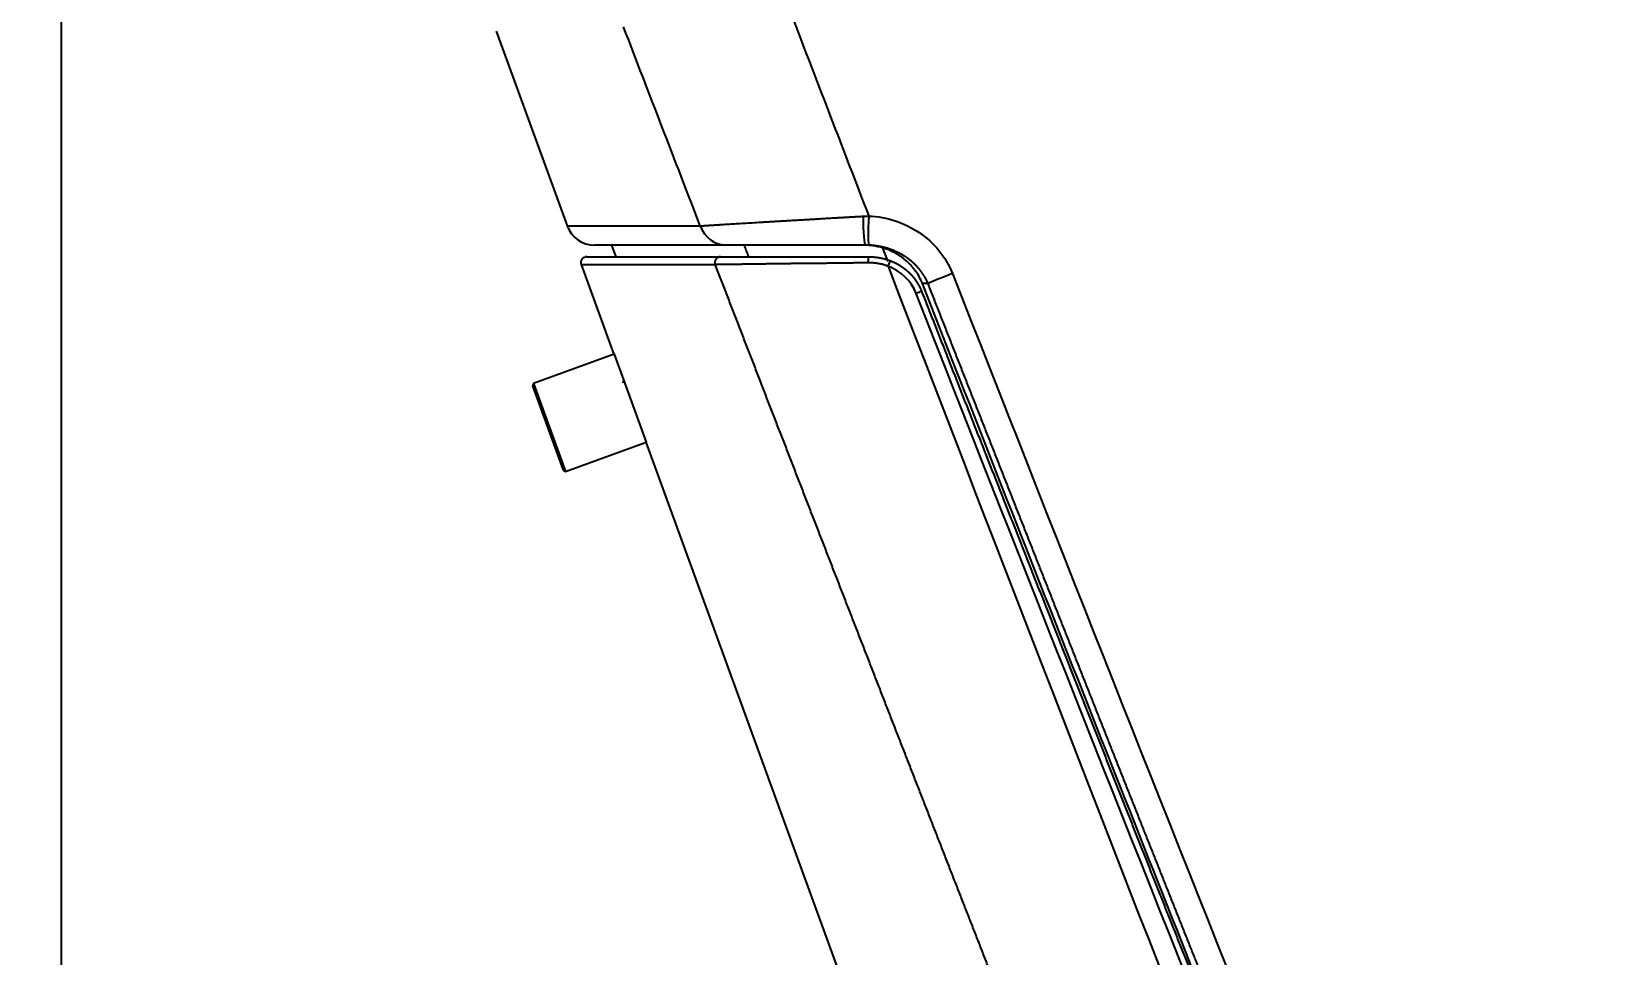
# Model space of a CAD drawing. Header units: millimetres. Extents: x 6110 to 6704, y -2661 to -1821.
# Drawn here: x 6510.3 to 6577.3, y -2472.2 to -2432.6 of the extents above; entities that cross this region are included whole.
import ezdxf

# ---------------------------------------------------------------- set-up
doc = ezdxf.new("R2010")
doc.units = ezdxf.units.MM
doc.header["$LTSCALE"] = 0.1
doc.linetypes.add('HIDDEN2', pattern=[4.7625, 3.175, -1.5875])
doc.layers.add('1', color=4, linetype='HIDDEN2', lineweight=13)
doc.layers.add('DIM', color=3, linetype='Continuous', lineweight=9)
doc.styles.get("Standard").update_dxf_attribs({"font": 'arial.ttf'})
doc.dimstyles.new('ISO-25', dxfattribs={"dimtxt": 2.5, "dimasz": 2.5, "dimexe": 1.25, "dimexo": 0.625, "dimtad": 1, "dimlfac": 5, "dimtxsty": 'Standard', "dimcen": 2.5, "dimadec": 0, "dimazin": 0, "dimtfac": 1, "dimtmove": 0, "dimatfit": 3, "dimfxl": 1, "dimarcsym": 0})

# ---------------------------------------------------------------- blocks, each defined once
blk = doc.blocks.new('*D39')
at = {"layer": 'Defpoints', "color": 0, "transparency": 16777216}
for p in [(6513.773, -2395.98), (6477.754, -2595.98), (6513.773, -2595.98)]:
    blk.add_point(p, dxfattribs=at)
at = {"layer": 'DIM', "color": 0, "lineweight": -2, "transparency": 16777216}
for p, q in [((6513.148, -2395.98), (6476.504, -2395.98)), ((6477.754, -2400.98), (6477.754, -2590.98)), ((6513.148, -2595.98), (6476.504, -2595.98))]:
    blk.add_line(p, q, dxfattribs=at)
at = {"layer": 'DIM', "color": 0, "transparency": 16777216}
for points in [[(6476.921, -2400.98), (6478.587, -2400.98), (6477.754, -2395.98)], [(6476.921, -2590.98), (6478.587, -2590.98), (6477.754, -2595.98)]]:
    blk.add_solid(points, dxfattribs=at)
at = {"layer": 'DIM', "color": 0, "transparency": 16777216, "insert": (6473.604, -2495.98), "char_height": 5, "attachment_point": 5, "rotation": 90, "bg_fill": 3, "box_fill_scale": 1.1, "bg_fill_color": 256, "bg_fill_true_color": 13158600, "bg_fill_transparency": 0}
blk.add_mtext('800( {\\fGulim|b0|i0|c129|p50;세면대 높이)}', dxfattribs=at)
blk = doc.blocks.new('*D44')
at = {"layer": 'Defpoints', "color": 0, "transparency": 16777216}
for p in [(6511.558, -2398.849), (6619.617, -2532.542), (6619.617, -2547.836)]:
    blk.add_point(p, dxfattribs=at)
at = {"layer": 'DIM', "color": 0, "lineweight": -2, "transparency": 16777216}
for p, q in [((6511.558, -2399.474), (6511.558, -2549.086)), ((6619.617, -2533.167), (6619.617, -2549.086)), ((6516.558, -2547.836), (6614.617, -2547.836))]:
    blk.add_line(p, q, dxfattribs=at)
at = {"layer": 'DIM', "color": 0, "transparency": 16777216}
for points in [[(6516.558, -2547.003), (6516.558, -2548.669), (6511.558, -2547.836)], [(6614.617, -2547.003), (6614.617, -2548.669), (6619.617, -2547.836)]]:
    blk.add_solid(points, dxfattribs=at)
at = {"layer": 'DIM', "color": 0, "transparency": 16777216, "insert": (6565.588, -2544.206), "char_height": 5, "attachment_point": 5, "bg_fill": 3, "box_fill_scale": 1.1, "bg_fill_color": 256, "bg_fill_true_color": 13158600, "bg_fill_transparency": 0}
blk.add_mtext('432,2', dxfattribs=at)

msp = doc.modelspace()

# ---------------------------------------------------------------- hatches: boundary and pattern name
at = {"layer": 'DIM'}
h = msp.add_hatch(dxfattribs=at)
h.set_pattern_fill('ANSI31', color=2)
edge = h.paths.add_edge_path()
edge.add_line((6619.617, -2595.98), (6619.617, -1962.206))
edge.add_line((6634.617, -1966.11), (6619.617, -1966.11))
edge.add_line((6634.617, -2610.98), (6634.617, -1966.11))
edge.add_line((6634.617, -2610.98), (6184.457, -2610.98))
edge.add_line((6619.617, -2595.98), (6184.457, -2595.98))
edge.add_line((6184.457, -2610.98), (6184.457, -2595.98))

# ---------------------------------------------------------------- linework, layer by layer
at = {"layer": '1', "color": 7, "linetype": 'Continuous', "lineweight": -3}
for p, q in [((6530.173, -2432.578), (6533.204, -2440.908)), ((6533.204, -2440.908), (6538.904, -2440.908)), ((6540.033, -2441.73), (6534.379, -2441.73)), ((6535.1, -2441.73), (6535.282, -2442.231)), ((6533.808, -2442.566), (6535.206, -2446.408)), ((6533.808, -2442.566), (6539.544, -2442.566)), ((6534.043, -2442.231), (6539.77, -2442.231)), ((6548.649, -2443.375), (6548.407, -2443.375)), ((6535.22, -2446.403), (6531.767, -2447.66)), ((6535.22, -2446.403), (6536.588, -2450.162)), ((6531.767, -2447.66), (6531.722, -2447.756)), ((6531.722, -2447.756), (6533.039, -2451.374)), ((6531.767, -2447.66), (6533.135, -2451.419)), ((6533.135, -2451.419), (6536.588, -2450.162)), ((6536.575, -2450.168), (6558.922, -2511.566)), ((6533.039, -2451.374), (6533.135, -2451.419))]:
    msp.add_line(p, q, dxfattribs=at)
for centre, radius, start, end in [((6534.379, -2440.48), 1.25, 200, 270), ((6534.043, -2442.48), 0.25, 90, 200)]:
    msp.add_arc(centre, radius, start, end, dxfattribs=at)
for centre, major_axis, ratio, start_param, end_param in [((6545.969, -2440.48), (0, 1.25), 0.080853, 1.581804, 3.141593), ((6546.175, -2440.485), (0.059, 1.249), 0.052277, 1.573287, 3.125357), ((6540.033, -2440.48), (0, 1.25), 0.961242, 1.919862, 3.141593), ((6539.77, -2442.48), (0, 0.25), 0.96083, 0, 1.919862), ((6546.114, -2442.48), (0, 0.25), 0.145724, 0, 1.606913), ((6546.949, -2442.632), (0.09, 0.233), 0.048868, 6.158251, 7.872738), ((6549.759, -2442.948), (-1.164, -0.456), 0.01913, 4.761131, 5.971323), ((6548.151, -2443.796), (0.233, 0.091), 0.019147, 5.969041, 7.902718)]:
    msp.add_ellipse(centre, major_axis=major_axis, ratio=ratio, start_param=start_param, end_param=end_param, dxfattribs=at)
for points, degree in [([(6538.904, -2440.908), (6537.808, -2438.069), (6536.712, -2435.229), (6535.619, -2432.388)], 3), ([(6542.842, -2431.98), (6543.93, -2434.815), (6545.019, -2437.651), (6546.11, -2440.485)], 3), ([(6545.868, -2440.494), (6545.948, -2440.49), (6546.029, -2440.487), (6546.11, -2440.485)], 3), ([(6540.774, -2441.73), (6540.839, -2441.897), (6540.903, -2442.064), (6540.968, -2442.231)], 3), ([(6546.115, -2441.734), (6546.066, -2441.732), (6546.017, -2441.73), (6545.969, -2441.73)], 3), ([(6546.94, -2442.438), (6546.865, -2442.243), (6546.79, -2442.048), (6546.715, -2441.853)], 3), ([(6546.936, -2442.632), (6555.711, -2465.429), (6564.565, -2488.196), (6573.575, -2510.9)], 3), ([(6548.138, -2443.796), (6547.927, -2443.258), (6547.475, -2442.839), (6546.936, -2442.632)], 3), ([(6549.693, -2442.948), (6558.276, -2464.834), (6566.958, -2486.68), (6575.837, -2508.448)], 3), ([(6574.103, -2508.796), (6565.287, -2487.194), (6556.664, -2465.515), (6548.138, -2443.796)], 3), ([(6535.616, -2447.489), (6535.603, -2447.56), (6535.59, -2447.632)], 2)]:
    msp.add_open_spline(points, degree=degree, dxfattribs=at)
for points, knots in [([(6538.904, -2440.908), (6538.906, -2440.908), (6538.91, -2440.908), (6538.916, -2440.907), (6538.921, -2440.907), (6538.927, -2440.906), (6538.933, -2440.906), (6538.939, -2440.906), (6538.945, -2440.905), (6538.952, -2440.905), (6538.958, -2440.904), (6538.964, -2440.904), (6538.971, -2440.904), (6538.977, -2440.903), (6538.984, -2440.903), (6538.99, -2440.902), (6538.997, -2440.902), (6539.003, -2440.901), (6539.01, -2440.901), (6539.017, -2440.901), (6539.024, -2440.9), (6539.031, -2440.9), (6539.038, -2440.899), (6539.045, -2440.899), (6539.052, -2440.898), (6539.06, -2440.898), (6539.067, -2440.897), (6539.074, -2440.897), (6539.082, -2440.896), (6539.089, -2440.896), (6539.097, -2440.895), (6539.105, -2440.895), (6539.112, -2440.894), (6539.12, -2440.894), (6539.128, -2440.893), (6539.136, -2440.893), (6539.144, -2440.892), (6539.152, -2440.892), (6539.16, -2440.891), (6539.168, -2440.891), (6539.176, -2440.89), (6539.185, -2440.89), (6539.193, -2440.889), (6539.202, -2440.889), (6539.21, -2440.888), (6539.219, -2440.888), (6539.228, -2440.887), (6539.236, -2440.887), (6539.245, -2440.886), (6539.254, -2440.885), (6539.263, -2440.885), (6539.272, -2440.884), (6539.281, -2440.884), (6539.29, -2440.883), (6539.299, -2440.883), (6539.309, -2440.882), (6539.318, -2440.881), (6539.327, -2440.881), (6539.337, -2440.88), (6539.347, -2440.88), (6539.356, -2440.879), (6539.366, -2440.878), (6539.376, -2440.878), (6539.385, -2440.877), (6539.395, -2440.876), (6539.405, -2440.876), (6539.415, -2440.875), (6539.425, -2440.875), (6539.436, -2440.874), (6539.446, -2440.873), (6539.456, -2440.873), (6539.467, -2440.872), (6539.477, -2440.871), (6539.488, -2440.871), (6539.498, -2440.87), (6539.509, -2440.869), (6539.52, -2440.869), (6539.53, -2440.868), (6539.541, -2440.867), (6539.552, -2440.867), (6539.563, -2440.866), (6539.574, -2440.865), (6539.585, -2440.865), (6539.597, -2440.864), (6539.608, -2440.863), (6539.619, -2440.862), (6539.631, -2440.862), (6539.642, -2440.861), (6539.654, -2440.86), (6539.665, -2440.86), (6539.677, -2440.859), (6539.689, -2440.858), (6539.701, -2440.857), (6539.713, -2440.857), (6539.724, -2440.856), (6539.737, -2440.855), (6539.749, -2440.854), (6539.761, -2440.854), (6539.773, -2440.853), (6539.785, -2440.852), (6539.798, -2440.851), (6539.81, -2440.851), (6539.823, -2440.85), (6539.835, -2440.849), (6539.848, -2440.848), (6539.861, -2440.847), (6539.873, -2440.847), (6539.886, -2440.846), (6539.977, -2440.84), (6540.158, -2440.829), (6540.448, -2440.812), (6540.77, -2440.792), (6541.123, -2440.771), (6541.426, -2440.753), (6541.667, -2440.739), (6541.834, -2440.729), (6542.013, -2440.718), (6542.202, -2440.707), (6542.401, -2440.696), (6542.612, -2440.683), (6542.833, -2440.67), (6543.065, -2440.657), (6543.308, -2440.642), (6543.508, -2440.631), (6543.673, -2440.621), (6543.81, -2440.613), (6543.981, -2440.603), (6544.187, -2440.591), (6544.427, -2440.577), (6544.622, -2440.566), (6544.76, -2440.558), (6544.827, -2440.554), (6544.894, -2440.55), (6544.959, -2440.546), (6545.022, -2440.543), (6545.085, -2440.539), (6545.146, -2440.536), (6545.206, -2440.532), (6545.264, -2440.529), (6545.322, -2440.526), (6545.378, -2440.522), (6545.432, -2440.519), (6545.486, -2440.516), (6545.538, -2440.513), (6545.589, -2440.51), (6545.639, -2440.507), (6545.687, -2440.505), (6545.734, -2440.502), (6545.78, -2440.499), (6545.824, -2440.497), (6545.853, -2440.495), (6545.868, -2440.494)], [0, 0, 0, 0, 0.002226, 0.004455, 0.006686, 0.008919, 0.011154, 0.013392, 0.015632, 0.017874, 0.020118, 0.022365, 0.024613, 0.026864, 0.029117, 0.031373, 0.03363, 0.03589, 0.038152, 0.040416, 0.042682, 0.044951, 0.047221, 0.049494, 0.051769, 0.054046, 0.056325, 0.058607, 0.06089, 0.063176, 0.065463, 0.067753, 0.070045, 0.072339, 0.074635, 0.076934, 0.079234, 0.081536, 0.083841, 0.086147, 0.088456, 0.090767, 0.09308, 0.095394, 0.097711, 0.10003, 0.102351, 0.104674, 0.106999, 0.109326, 0.111655, 0.113986, 0.116319, 0.118654, 0.120991, 0.123329, 0.12567, 0.128013, 0.130358, 0.132705, 0.135053, 0.137404, 0.139756, 0.142111, 0.144467, 0.146825, 0.149185, 0.151547, 0.153911, 0.156277, 0.158645, 0.161014, 0.163386, 0.165759, 0.168134, 0.170511, 0.172889, 0.17527, 0.177652, 0.180036, 0.182422, 0.18481, 0.187199, 0.189591, 0.191984, 0.194378, 0.196775, 0.199173, 0.201573, 0.203975, 0.206378, 0.208784, 0.21119, 0.213599, 0.216009, 0.218421, 0.220835, 0.22325, 0.225667, 0.228085, 0.230505, 0.232927, 0.235351, 0.237776, 0.240202, 0.242631, 0.24506, 0.247492, 0.249925, 0.296695, 0.345088, 0.395054, 0.446528, 0.499433, 0.520392, 0.542281, 0.565089, 0.588809, 0.613426, 0.638927, 0.665294, 0.69251, 0.720552, 0.749395, 0.761011, 0.776374, 0.79545, 0.818194, 0.844545, 0.874426, 0.881855, 0.889134, 0.896266, 0.90325, 0.910087, 0.916779, 0.923324, 0.929724, 0.93598, 0.942092, 0.948061, 0.953887, 0.959571, 0.965114, 0.970515, 0.975777, 0.980898, 0.985881, 0.990725, 0.995431, 1, 1, 1, 1]), ([(6546.11, -2440.485), (6546.88, -2440.522), (6547.633, -2440.766), (6548.904, -2441.621), (6549.411, -2442.228), (6549.693, -2442.948)], [0, 0, 0, 0, 0.5, 0.5, 1, 1, 1, 1]), ([(6545.969, -2441.73), (6544.627, -2441.73), (6543.334, -2441.73), (6541.206, -2441.73), (6540.405, -2441.73), (6540.033, -2441.73)], [0, 0, 0, 0, 0.5, 0.5, 1, 1, 1, 1]), ([(6546.715, -2441.853), (6546.645, -2441.832), (6546.576, -2441.814), (6546.436, -2441.783), (6546.366, -2441.771), (6546.225, -2441.75), (6546.154, -2441.743), (6546.012, -2441.733), (6545.941, -2441.73), (6545.869, -2441.73)], [0, 0, 0, 0, 0.25, 0.25, 0.5, 0.5, 0.75, 0.75, 1, 1, 1, 1]), ([(6548.649, -2443.375), (6548.647, -2443.372), (6548.644, -2443.365), (6548.639, -2443.354), (6548.635, -2443.343), (6548.63, -2443.332), (6548.625, -2443.321), (6548.62, -2443.31), (6548.615, -2443.299), (6548.61, -2443.289), (6548.605, -2443.278), (6548.6, -2443.267), (6548.595, -2443.256), (6548.59, -2443.245), (6548.584, -2443.234), (6548.579, -2443.223), (6548.573, -2443.213), (6548.568, -2443.202), (6548.562, -2443.191), (6548.556, -2443.18), (6548.551, -2443.169), (6548.545, -2443.159), (6548.539, -2443.148), (6548.533, -2443.137), (6548.527, -2443.126), (6548.521, -2443.115), (6548.514, -2443.105), (6548.508, -2443.094), (6548.502, -2443.083), (6548.495, -2443.072), (6548.489, -2443.062), (6548.482, -2443.051), (6548.476, -2443.04), (6548.469, -2443.03), (6548.462, -2443.019), (6548.456, -2443.008), (6548.449, -2442.998), (6548.442, -2442.987), (6548.435, -2442.976), (6548.428, -2442.966), (6548.421, -2442.955), (6548.413, -2442.944), (6548.406, -2442.934), (6548.399, -2442.923), (6548.391, -2442.913), (6548.384, -2442.902), (6548.376, -2442.892), (6548.368, -2442.881), (6548.361, -2442.871), (6548.353, -2442.86), (6548.345, -2442.85), (6548.337, -2442.839), (6548.329, -2442.829), (6548.321, -2442.819), (6548.313, -2442.808), (6548.305, -2442.798), (6548.296, -2442.788), (6548.288, -2442.777), (6548.279, -2442.767), (6548.271, -2442.757), (6548.262, -2442.747), (6548.254, -2442.736), (6548.245, -2442.726), (6548.236, -2442.716), (6548.227, -2442.706), (6548.218, -2442.696), (6548.209, -2442.686), (6548.2, -2442.676), (6548.191, -2442.666), (6548.182, -2442.656), (6548.172, -2442.646), (6548.163, -2442.636), (6548.154, -2442.626), (6548.144, -2442.616), (6548.135, -2442.606), (6548.125, -2442.596), (6548.115, -2442.586), (6548.105, -2442.576), (6548.095, -2442.567), (6548.085, -2442.557), (6548.075, -2442.547), (6548.065, -2442.538), (6548.055, -2442.528), (6548.045, -2442.518), (6548.035, -2442.509), (6548.024, -2442.499), (6548.014, -2442.49), (6548.003, -2442.48), (6547.993, -2442.471), (6547.982, -2442.461), (6547.971, -2442.452), (6547.96, -2442.443), (6547.949, -2442.434), (6547.938, -2442.424), (6547.927, -2442.415), (6547.916, -2442.406), (6547.905, -2442.397), (6547.894, -2442.388), (6547.882, -2442.379), (6547.871, -2442.37), (6547.86, -2442.361), (6547.848, -2442.352), (6547.836, -2442.343), (6547.825, -2442.334), (6547.813, -2442.325), (6547.801, -2442.316), (6547.789, -2442.308), (6547.777, -2442.299), (6547.765, -2442.291), (6547.753, -2442.282), (6547.741, -2442.273), (6547.729, -2442.265), (6547.716, -2442.256), (6547.704, -2442.248), (6547.692, -2442.24), (6547.679, -2442.231), (6547.666, -2442.223), (6547.654, -2442.215), (6547.641, -2442.207), (6547.628, -2442.199), (6547.579, -2442.168), (6547.49, -2442.116), (6547.356, -2442.046), (6547.212, -2441.98), (6547.058, -2441.919), (6546.946, -2441.882), (6546.882, -2441.863), (6546.87, -2441.859), (6546.856, -2441.855), (6546.843, -2441.851), (6546.829, -2441.848), (6546.815, -2441.844), (6546.801, -2441.84), (6546.786, -2441.836), (6546.771, -2441.832), (6546.755, -2441.828), (6546.739, -2441.824), (6546.723, -2441.82), (6546.706, -2441.816), (6546.689, -2441.812), (6546.671, -2441.808), (6546.654, -2441.804), (6546.636, -2441.8), (6546.617, -2441.796), (6546.598, -2441.792), (6546.579, -2441.789), (6546.559, -2441.785), (6546.539, -2441.781), (6546.519, -2441.778), (6546.498, -2441.774), (6546.477, -2441.771), (6546.455, -2441.767), (6546.433, -2441.764), (6546.411, -2441.761), (6546.388, -2441.758), (6546.365, -2441.755), (6546.342, -2441.752), (6546.318, -2441.749), (6546.294, -2441.747), (6546.27, -2441.744), (6546.245, -2441.742), (6546.219, -2441.74), (6546.194, -2441.738), (6546.168, -2441.737), (6546.141, -2441.735), (6546.124, -2441.734), (6546.115, -2441.734)], [0, 0, 0, 0, 0.00366, 0.007329, 0.011006, 0.014691, 0.018384, 0.022086, 0.025796, 0.029514, 0.033241, 0.036976, 0.040719, 0.044471, 0.048231, 0.052, 0.055778, 0.059564, 0.063358, 0.067162, 0.070973, 0.074794, 0.078623, 0.082461, 0.086307, 0.090163, 0.094027, 0.097899, 0.101781, 0.105672, 0.109571, 0.113479, 0.117396, 0.121322, 0.125257, 0.129201, 0.133154, 0.137116, 0.141087, 0.145068, 0.149057, 0.153055, 0.157062, 0.161079, 0.165105, 0.169139, 0.173184, 0.177237, 0.181299, 0.185371, 0.189452, 0.193543, 0.197643, 0.201752, 0.20587, 0.209998, 0.214135, 0.218282, 0.222438, 0.226604, 0.230779, 0.234963, 0.239157, 0.243361, 0.247574, 0.251797, 0.256029, 0.260271, 0.264523, 0.268784, 0.273055, 0.277335, 0.281626, 0.285926, 0.290236, 0.294555, 0.298884, 0.303223, 0.307572, 0.311931, 0.316299, 0.320678, 0.325066, 0.329464, 0.333872, 0.33829, 0.342718, 0.347156, 0.351604, 0.356062, 0.36053, 0.365008, 0.369496, 0.373994, 0.378502, 0.38302, 0.387548, 0.392086, 0.396635, 0.401193, 0.405762, 0.410341, 0.41493, 0.41953, 0.424139, 0.428759, 0.433389, 0.43803, 0.44268, 0.447341, 0.452012, 0.456694, 0.461386, 0.466088, 0.470801, 0.475524, 0.480257, 0.485001, 0.489755, 0.49452, 0.499295, 0.544388, 0.591914, 0.641884, 0.694305, 0.749184, 0.753259, 0.757446, 0.761746, 0.766158, 0.770682, 0.77532, 0.780069, 0.784931, 0.789906, 0.794993, 0.800193, 0.805505, 0.81093, 0.816468, 0.822118, 0.827881, 0.833756, 0.839744, 0.845845, 0.852058, 0.858384, 0.864822, 0.871374, 0.878038, 0.884814, 0.891704, 0.898706, 0.905821, 0.913049, 0.920389, 0.927842, 0.935408, 0.943087, 0.950879, 0.958784, 0.966801, 0.974932, 0.983175, 0.991531, 1, 1, 1, 1]), ([(6548.407, -2443.375), (6548.371, -2443.283), (6548.33, -2443.194), (6548.237, -2443.022), (6548.186, -2442.939), (6548.101, -2442.819), (6548.072, -2442.78), (6548.026, -2442.723), (6548.01, -2442.704), (6547.978, -2442.666), (6547.962, -2442.647), (6547.88, -2442.555), (6547.81, -2442.486), (6547.664, -2442.356), (6547.587, -2442.296), (6547.467, -2442.211), (6547.426, -2442.184), (6547.364, -2442.144), (6547.343, -2442.132), (6547.3, -2442.107), (6547.279, -2442.094), (6547.171, -2442.035), (6547.083, -2441.992), (6546.902, -2441.915), (6546.809, -2441.882), (6546.715, -2441.853)], [0, 0, 0, 0, 0.125, 0.125, 0.25, 0.25, 0.3125, 0.3125, 0.34375, 0.34375, 0.375, 0.375, 0.5, 0.5, 0.625, 0.625, 0.6875, 0.6875, 0.71875, 0.71875, 0.75, 0.75, 0.875, 0.875, 1, 1, 1, 1]), ([(6546.077, -2442.49), (6546.07, -2442.49), (6546.055, -2442.49), (6546.032, -2442.49), (6546.009, -2442.49), (6545.987, -2442.491), (6545.964, -2442.491), (6545.941, -2442.491), (6545.919, -2442.491), (6545.896, -2442.492), (6545.873, -2442.492), (6545.851, -2442.492), (6545.828, -2442.493), (6545.805, -2442.493), (6545.782, -2442.493), (6545.76, -2442.493), (6545.737, -2442.494), (6545.714, -2442.494), (6545.692, -2442.494), (6545.669, -2442.495), (6545.646, -2442.495), (6545.623, -2442.495), (6545.601, -2442.495), (6545.578, -2442.496), (6545.555, -2442.496), (6545.533, -2442.496), (6545.51, -2442.497), (6545.487, -2442.497), (6545.464, -2442.497), (6545.442, -2442.498), (6545.419, -2442.498), (6545.396, -2442.498), (6545.373, -2442.499), (6545.351, -2442.499), (6545.328, -2442.499), (6545.305, -2442.499), (6545.283, -2442.5), (6545.26, -2442.5), (6545.237, -2442.5), (6545.214, -2442.501), (6545.192, -2442.501), (6545.169, -2442.501), (6545.146, -2442.502), (6545.124, -2442.502), (6545.101, -2442.502), (6545.078, -2442.503), (6545.056, -2442.503), (6545.033, -2442.503), (6545.01, -2442.503), (6544.988, -2442.504), (6544.965, -2442.504), (6544.942, -2442.504), (6544.92, -2442.505), (6544.897, -2442.505), (6544.874, -2442.505), (6544.852, -2442.506), (6544.829, -2442.506), (6544.807, -2442.506), (6544.784, -2442.506), (6544.761, -2442.507), (6544.739, -2442.507), (6544.716, -2442.507), (6544.694, -2442.507), (6544.671, -2442.508), (6544.649, -2442.508), (6544.626, -2442.508), (6544.603, -2442.508), (6544.581, -2442.509), (6544.558, -2442.509), (6544.536, -2442.509), (6544.513, -2442.509), (6544.491, -2442.51), (6544.469, -2442.51), (6544.446, -2442.51), (6544.424, -2442.51), (6544.401, -2442.511), (6544.379, -2442.511), (6544.356, -2442.511), (6544.334, -2442.511), (6544.312, -2442.511), (6544.289, -2442.512), (6544.267, -2442.512), (6544.245, -2442.512), (6544.222, -2442.512), (6544.2, -2442.512), (6544.178, -2442.513), (6544.156, -2442.513), (6544.133, -2442.513), (6544.111, -2442.513), (6544.089, -2442.513), (6544.067, -2442.513), (6544.045, -2442.514), (6544.022, -2442.514), (6544, -2442.514), (6543.978, -2442.514), (6543.956, -2442.514), (6543.934, -2442.514), (6543.897, -2442.514), (6543.846, -2442.514), (6543.781, -2442.515), (6543.715, -2442.515), (6543.65, -2442.516), (6543.585, -2442.516), (6543.52, -2442.517), (6543.456, -2442.517), (6543.392, -2442.518), (6543.328, -2442.519), (6543.264, -2442.519), (6543.201, -2442.52), (6543.137, -2442.521), (6543.075, -2442.522), (6543.012, -2442.523), (6542.95, -2442.523), (6542.888, -2442.524), (6542.826, -2442.525), (6542.765, -2442.526), (6542.704, -2442.527), (6542.643, -2442.528), (6542.583, -2442.529), (6542.523, -2442.529), (6542.463, -2442.53), (6542.404, -2442.531), (6542.345, -2442.532), (6542.287, -2442.533), (6542.229, -2442.533), (6542.171, -2442.534), (6542.114, -2442.535), (6542.057, -2442.536), (6542.006, -2442.536), (6541.961, -2442.537), (6541.922, -2442.537), (6541.882, -2442.538), (6541.843, -2442.538), (6541.805, -2442.539), (6541.766, -2442.539), (6541.728, -2442.54), (6541.69, -2442.54), (6541.653, -2442.541), (6541.615, -2442.541), (6541.579, -2442.542), (6541.542, -2442.542), (6541.505, -2442.543), (6541.469, -2442.543), (6541.434, -2442.544), (6541.398, -2442.544), (6541.363, -2442.545), (6541.328, -2442.545), (6541.293, -2442.546), (6541.259, -2442.546), (6541.225, -2442.547), (6541.191, -2442.547), (6541.158, -2442.548), (6541.125, -2442.548), (6541.092, -2442.549), (6541.06, -2442.549), (6541.027, -2442.55), (6540.995, -2442.55), (6540.964, -2442.551), (6540.933, -2442.551), (6540.902, -2442.551), (6540.871, -2442.552), (6540.841, -2442.552), (6540.811, -2442.553), (6540.781, -2442.553), (6540.752, -2442.554), (6540.723, -2442.554), (6540.694, -2442.554), (6540.665, -2442.555), (6540.637, -2442.555), (6540.609, -2442.555), (6540.582, -2442.556), (6540.555, -2442.556), (6540.528, -2442.557), (6540.501, -2442.557), (6540.475, -2442.557), (6540.449, -2442.557), (6540.423, -2442.558), (6540.398, -2442.558), (6540.373, -2442.558), (6540.348, -2442.559), (6540.323, -2442.559), (6540.299, -2442.559), (6540.275, -2442.559), (6540.252, -2442.56), (6540.229, -2442.56), (6540.206, -2442.56), (6540.183, -2442.56), (6540.161, -2442.561), (6540.139, -2442.561), (6540.117, -2442.561), (6540.096, -2442.561), (6540.075, -2442.561), (6540.054, -2442.562), (6540.034, -2442.562), (6540.014, -2442.562), (6539.994, -2442.562), (6539.974, -2442.562), (6539.955, -2442.562), (6539.936, -2442.563), (6539.917, -2442.563), (6539.899, -2442.563), (6539.881, -2442.563), (6539.863, -2442.563), (6539.846, -2442.563), (6539.828, -2442.563), (6539.811, -2442.564), (6539.795, -2442.564), (6539.779, -2442.564), (6539.763, -2442.564), (6539.747, -2442.564), (6539.731, -2442.564), (6539.716, -2442.564), (6539.701, -2442.564), (6539.687, -2442.565), (6539.672, -2442.565), (6539.658, -2442.565), (6539.645, -2442.565), (6539.631, -2442.565), (6539.618, -2442.565), (6539.605, -2442.565), (6539.592, -2442.565), (6539.58, -2442.566), (6539.568, -2442.566), (6539.556, -2442.566), (6539.548, -2442.566), (6539.544, -2442.566)], [0, 0, 0, 0, 0.002536, 0.005074, 0.007613, 0.010154, 0.012697, 0.015242, 0.017789, 0.020337, 0.022887, 0.025438, 0.027991, 0.030546, 0.033103, 0.035661, 0.038221, 0.040783, 0.043346, 0.045911, 0.048477, 0.051046, 0.053615, 0.056187, 0.05876, 0.061334, 0.06391, 0.066488, 0.069067, 0.071648, 0.074231, 0.076815, 0.0794, 0.081987, 0.084576, 0.087166, 0.089758, 0.092351, 0.094945, 0.097541, 0.100139, 0.102738, 0.105338, 0.10794, 0.110544, 0.113148, 0.115754, 0.118362, 0.120971, 0.123581, 0.126193, 0.128806, 0.131421, 0.134037, 0.136654, 0.139273, 0.141893, 0.144514, 0.147136, 0.14976, 0.152386, 0.155012, 0.15764, 0.160269, 0.162899, 0.165531, 0.168163, 0.170797, 0.173433, 0.176069, 0.178707, 0.181345, 0.183985, 0.186627, 0.189269, 0.191912, 0.194557, 0.197203, 0.19985, 0.202498, 0.205147, 0.207797, 0.210449, 0.213101, 0.215755, 0.218409, 0.221065, 0.223721, 0.226379, 0.229038, 0.231697, 0.234358, 0.23702, 0.239682, 0.242346, 0.24501, 0.247676, 0.250342, 0.258317, 0.266299, 0.274288, 0.282283, 0.290285, 0.298292, 0.306306, 0.314326, 0.32235, 0.33038, 0.338415, 0.346455, 0.354498, 0.362546, 0.370598, 0.378653, 0.386711, 0.394772, 0.402836, 0.410903, 0.418971, 0.427041, 0.435113, 0.443186, 0.45126, 0.459334, 0.467409, 0.475484, 0.483558, 0.491632, 0.499705, 0.505446, 0.511179, 0.516902, 0.522617, 0.528323, 0.534019, 0.539707, 0.545385, 0.551054, 0.556714, 0.562364, 0.568004, 0.573634, 0.579255, 0.584866, 0.590467, 0.596058, 0.601639, 0.607209, 0.612769, 0.618319, 0.623858, 0.629387, 0.634905, 0.640412, 0.645908, 0.651393, 0.656868, 0.662331, 0.667783, 0.673224, 0.678654, 0.684072, 0.689479, 0.694874, 0.700258, 0.705629, 0.71099, 0.716338, 0.721675, 0.726999, 0.732312, 0.737612, 0.742901, 0.748177, 0.753441, 0.758693, 0.763932, 0.769159, 0.774373, 0.779575, 0.784764, 0.78994, 0.795104, 0.800255, 0.805394, 0.810519, 0.815632, 0.820731, 0.825818, 0.830892, 0.835952, 0.840999, 0.846034, 0.851055, 0.856063, 0.861057, 0.866038, 0.871006, 0.875961, 0.880902, 0.885829, 0.890744, 0.895644, 0.900531, 0.905405, 0.910265, 0.915112, 0.919944, 0.924764, 0.929569, 0.934361, 0.939139, 0.943903, 0.948654, 0.953391, 0.958114, 0.962823, 0.967519, 0.9722, 0.976868, 0.981522, 0.986162, 0.990789, 0.995401, 1, 1, 1, 1]), ([(6566.613, -2511.566), (6566.551, -2511.411), (6566.427, -2511.1), (6566.24, -2510.633), (6566.053, -2510.165), (6565.866, -2509.696), (6565.679, -2509.227), (6565.491, -2508.756), (6565.303, -2508.285), (6565.115, -2507.813), (6564.926, -2507.34), (6564.737, -2506.866), (6564.548, -2506.392), (6564.359, -2505.916), (6564.169, -2505.44), (6563.979, -2504.962), (6563.789, -2504.484), (6563.598, -2504.005), (6563.407, -2503.525), (6563.216, -2503.045), (6563.025, -2502.563), (6562.833, -2502.08), (6562.641, -2501.597), (6562.449, -2501.113), (6562.256, -2500.628), (6562.063, -2500.142), (6561.87, -2499.655), (6561.677, -2499.167), (6561.483, -2498.679), (6561.289, -2498.189), (6561.095, -2497.699), (6560.9, -2497.208), (6560.705, -2496.716), (6560.51, -2496.223), (6560.315, -2495.729), (6560.119, -2495.235), (6559.923, -2494.739), (6559.727, -2494.243), (6559.53, -2493.746), (6559.333, -2493.248), (6559.136, -2492.749), (6558.939, -2492.249), (6558.741, -2491.748), (6558.543, -2491.247), (6558.345, -2490.744), (6558.146, -2490.241), (6557.947, -2489.737), (6557.748, -2489.232), (6557.548, -2488.726), (6557.349, -2488.219), (6557.149, -2487.712), (6556.948, -2487.203), (6556.748, -2486.694), (6556.547, -2486.184), (6556.346, -2485.673), (6556.144, -2485.161), (6555.942, -2484.648), (6555.74, -2484.135), (6555.538, -2483.62), (6555.335, -2483.105), (6555.133, -2482.588), (6554.929, -2482.071), (6554.726, -2481.553), (6554.522, -2481.035), (6554.318, -2480.515), (6554.114, -2479.994), (6553.909, -2479.473), (6553.704, -2478.951), (6553.499, -2478.427), (6553.294, -2477.903), (6553.088, -2477.379), (6552.882, -2476.853), (6552.675, -2476.326), (6552.469, -2475.799), (6552.262, -2475.27), (6552.055, -2474.741), (6551.847, -2474.211), (6551.639, -2473.68), (6551.431, -2473.148), (6551.223, -2472.616), (6551.014, -2472.082), (6550.805, -2471.548), (6550.596, -2471.012), (6550.387, -2470.476), (6550.177, -2469.939), (6549.967, -2469.401), (6549.756, -2468.863), (6549.546, -2468.323), (6549.335, -2467.782), (6549.124, -2467.241), (6548.912, -2466.699), (6548.7, -2466.156), (6548.488, -2465.612), (6548.276, -2465.067), (6548.063, -2464.522), (6547.85, -2463.975), (6547.637, -2463.428), (6547.423, -2462.879), (6547.209, -2462.33), (6546.995, -2461.78), (6546.781, -2461.229), (6546.566, -2460.678), (6546.351, -2460.125), (6546.136, -2459.572), (6545.921, -2459.017), (6545.705, -2458.462), (6545.489, -2457.906), (6545.272, -2457.349), (6545.055, -2456.791), (6544.838, -2456.233), (6544.621, -2455.673), (6544.404, -2455.113), (6544.186, -2454.552), (6543.968, -2453.99), (6543.749, -2453.427), (6543.53, -2452.863), (6543.311, -2452.298), (6543.092, -2451.732), (6542.873, -2451.166), (6542.653, -2450.599), (6542.433, -2450.031), (6542.212, -2449.462), (6541.991, -2448.892), (6541.77, -2448.321), (6541.549, -2447.749), (6541.327, -2447.177), (6541.106, -2446.603), (6540.883, -2446.029), (6540.661, -2445.454), (6540.438, -2444.878), (6540.215, -2444.301), (6539.992, -2443.724), (6539.768, -2443.145), (6539.619, -2442.759), (6539.544, -2442.566)], [0, 0, 0, 0, 0.006772, 0.013556, 0.020352, 0.02716, 0.033981, 0.040814, 0.04766, 0.054517, 0.061387, 0.068269, 0.075164, 0.08207, 0.088989, 0.09592, 0.102864, 0.10982, 0.116788, 0.123768, 0.13076, 0.137765, 0.144782, 0.151812, 0.158853, 0.165907, 0.172973, 0.180052, 0.187142, 0.194245, 0.201361, 0.208488, 0.215628, 0.22278, 0.229944, 0.237121, 0.24431, 0.251511, 0.258725, 0.26595, 0.273188, 0.280439, 0.287701, 0.294976, 0.302263, 0.309562, 0.316874, 0.324198, 0.331534, 0.338883, 0.346244, 0.353617, 0.361002, 0.368399, 0.375809, 0.383231, 0.390666, 0.398113, 0.405572, 0.413043, 0.420526, 0.428022, 0.43553, 0.443051, 0.450583, 0.458128, 0.465686, 0.473255, 0.480837, 0.488431, 0.496037, 0.503656, 0.511287, 0.51893, 0.526585, 0.534253, 0.541933, 0.549626, 0.55733, 0.565047, 0.572776, 0.580518, 0.588271, 0.596037, 0.603816, 0.611606, 0.619409, 0.627224, 0.635052, 0.642891, 0.650743, 0.658608, 0.666484, 0.674373, 0.682274, 0.690188, 0.698113, 0.706051, 0.714001, 0.721964, 0.729939, 0.737926, 0.745925, 0.753937, 0.761961, 0.769997, 0.778046, 0.786107, 0.79418, 0.802265, 0.810363, 0.818473, 0.826595, 0.834729, 0.842876, 0.851035, 0.859207, 0.86739, 0.875586, 0.883795, 0.892015, 0.900248, 0.908493, 0.91675, 0.92502, 0.933302, 0.941596, 0.949903, 0.958222, 0.966553, 0.974896, 0.983252, 0.99162, 1, 1, 1, 1]), ([(6539.77, -2442.231), (6540.177, -2442.231), (6541.033, -2442.231), (6543.286, -2442.231), (6544.662, -2442.231), (6546.114, -2442.231)], [0, 0, 0, 0, 0.5, 0.5, 1, 1, 1, 1]), ([(6546.936, -2442.632), (6546.936, -2442.632), (6546.936, -2442.632), (6546.936, -2442.632), (6546.935, -2442.632), (6546.935, -2442.632), (6546.934, -2442.631), (6546.933, -2442.631), (6546.932, -2442.631), (6546.932, -2442.63), (6546.93, -2442.63), (6546.929, -2442.63), (6546.928, -2442.629), (6546.926, -2442.629), (6546.925, -2442.628), (6546.923, -2442.627), (6546.921, -2442.627), (6546.92, -2442.626), (6546.918, -2442.625), (6546.915, -2442.625), (6546.913, -2442.624), (6546.911, -2442.623), (6546.908, -2442.622), (6546.906, -2442.621), (6546.903, -2442.62), (6546.9, -2442.619), (6546.897, -2442.618), (6546.894, -2442.617), (6546.891, -2442.616), (6546.888, -2442.615), (6546.88, -2442.613), (6546.867, -2442.608), (6546.85, -2442.603), (6546.82, -2442.593), (6546.78, -2442.581), (6546.727, -2442.567), (6546.673, -2442.554), (6546.62, -2442.542), (6546.566, -2442.531), (6546.522, -2442.523), (6546.488, -2442.518), (6546.465, -2442.515), (6546.441, -2442.511), (6546.417, -2442.508), (6546.393, -2442.505), (6546.369, -2442.503), (6546.345, -2442.5), (6546.321, -2442.498), (6546.297, -2442.496), (6546.272, -2442.495), (6546.248, -2442.493), (6546.224, -2442.492), (6546.2, -2442.491), (6546.175, -2442.49), (6546.151, -2442.49), (6546.126, -2442.489), (6546.102, -2442.489), (6546.085, -2442.489), (6546.077, -2442.49)], [0, 0, 0, 0, 0.000206, 0.000548, 0.001029, 0.001649, 0.002407, 0.003305, 0.004342, 0.005518, 0.006833, 0.008288, 0.009882, 0.011616, 0.013489, 0.015502, 0.017654, 0.019946, 0.022377, 0.024948, 0.027659, 0.030509, 0.033499, 0.036628, 0.039897, 0.043306, 0.046854, 0.050543, 0.054371, 0.058339, 0.062447, 0.083237, 0.104073, 0.124956, 0.187359, 0.250048, 0.31232, 0.374716, 0.43727, 0.50002, 0.52747, 0.554942, 0.582441, 0.609969, 0.637528, 0.665123, 0.692755, 0.720427, 0.748143, 0.775905, 0.803717, 0.831579, 0.859497, 0.887472, 0.915507, 0.943605, 0.971768, 1, 1, 1, 1]), ([(6546.114, -2442.231), (6546.118, -2442.231), (6546.126, -2442.231), (6546.139, -2442.231), (6546.152, -2442.231), (6546.164, -2442.231), (6546.177, -2442.231), (6546.19, -2442.232), (6546.202, -2442.232), (6546.215, -2442.232), (6546.227, -2442.233), (6546.24, -2442.233), (6546.253, -2442.234), (6546.265, -2442.235), (6546.278, -2442.236), (6546.291, -2442.236), (6546.303, -2442.237), (6546.316, -2442.238), (6546.328, -2442.239), (6546.341, -2442.24), (6546.354, -2442.241), (6546.366, -2442.242), (6546.379, -2442.244), (6546.391, -2442.245), (6546.404, -2442.246), (6546.416, -2442.248), (6546.429, -2442.249), (6546.442, -2442.251), (6546.454, -2442.252), (6546.467, -2442.254), (6546.479, -2442.256), (6546.492, -2442.258), (6546.504, -2442.259), (6546.517, -2442.261), (6546.529, -2442.263), (6546.542, -2442.265), (6546.554, -2442.267), (6546.566, -2442.27), (6546.579, -2442.272), (6546.591, -2442.274), (6546.604, -2442.276), (6546.616, -2442.279), (6546.628, -2442.281), (6546.641, -2442.284), (6546.653, -2442.286), (6546.666, -2442.289), (6546.678, -2442.292), (6546.69, -2442.294), (6546.702, -2442.297), (6546.715, -2442.3), (6546.727, -2442.303), (6546.739, -2442.306), (6546.751, -2442.309), (6546.764, -2442.312), (6546.776, -2442.315), (6546.788, -2442.319), (6546.8, -2442.322), (6546.812, -2442.325), (6546.825, -2442.329), (6546.837, -2442.332), (6546.849, -2442.336), (6546.861, -2442.34), (6546.873, -2442.343), (6546.885, -2442.347), (6546.897, -2442.351), (6546.909, -2442.355), (6546.921, -2442.359), (6546.933, -2442.363), (6546.945, -2442.367), (6546.957, -2442.371), (6546.969, -2442.375), (6546.98, -2442.379), (6546.992, -2442.383), (6547.004, -2442.388), (6547.016, -2442.392), (6547.028, -2442.397), (6547.036, -2442.4), (6547.039, -2442.401)], [0, 0, 0, 0, 0.013409, 0.026815, 0.040219, 0.05362, 0.067018, 0.080413, 0.093806, 0.107197, 0.120584, 0.13397, 0.147352, 0.160733, 0.174111, 0.187486, 0.200859, 0.21423, 0.227598, 0.240964, 0.254328, 0.26769, 0.281049, 0.294406, 0.307762, 0.321115, 0.334465, 0.347814, 0.361161, 0.374506, 0.387849, 0.40119, 0.414529, 0.427866, 0.441201, 0.454535, 0.467866, 0.481196, 0.494524, 0.507851, 0.521176, 0.534499, 0.54782, 0.56114, 0.574459, 0.587775, 0.601091, 0.614405, 0.627717, 0.641028, 0.654338, 0.667646, 0.680953, 0.694259, 0.707563, 0.720866, 0.734168, 0.747469, 0.760769, 0.774067, 0.787365, 0.800661, 0.813957, 0.827251, 0.840544, 0.853837, 0.867128, 0.880419, 0.893709, 0.906998, 0.920286, 0.933573, 0.94686, 0.960146, 0.973431, 0.986716, 1, 1, 1, 1]), ([(6547.039, -2442.401), (6547.043, -2442.403), (6547.051, -2442.406), (6547.063, -2442.411), (6547.075, -2442.415), (6547.087, -2442.42), (6547.098, -2442.425), (6547.11, -2442.43), (6547.121, -2442.435), (6547.133, -2442.44), (6547.144, -2442.445), (6547.156, -2442.45), (6547.167, -2442.455), (6547.179, -2442.46), (6547.19, -2442.466), (6547.201, -2442.471), (6547.212, -2442.476), (6547.223, -2442.482), (6547.235, -2442.487), (6547.246, -2442.493), (6547.257, -2442.498), (6547.268, -2442.504), (6547.279, -2442.509), (6547.289, -2442.515), (6547.3, -2442.521), (6547.311, -2442.526), (6547.322, -2442.532), (6547.332, -2442.538), (6547.343, -2442.544), (6547.354, -2442.55), (6547.364, -2442.556), (6547.375, -2442.562), (6547.385, -2442.568), (6547.395, -2442.574), (6547.406, -2442.58), (6547.416, -2442.586), (6547.426, -2442.593), (6547.437, -2442.599), (6547.447, -2442.605), (6547.457, -2442.611), (6547.467, -2442.618), (6547.477, -2442.624), (6547.487, -2442.631), (6547.497, -2442.637), (6547.506, -2442.644), (6547.516, -2442.65), (6547.526, -2442.657), (6547.536, -2442.664), (6547.545, -2442.67), (6547.555, -2442.677), (6547.565, -2442.684), (6547.574, -2442.69), (6547.583, -2442.697), (6547.593, -2442.704), (6547.602, -2442.711), (6547.612, -2442.718), (6547.621, -2442.725), (6547.63, -2442.732), (6547.639, -2442.739), (6547.648, -2442.746), (6547.657, -2442.753), (6547.666, -2442.76), (6547.675, -2442.767), (6547.684, -2442.774), (6547.693, -2442.782), (6547.702, -2442.789), (6547.71, -2442.796), (6547.719, -2442.803), (6547.728, -2442.811), (6547.736, -2442.818), (6547.745, -2442.825), (6547.753, -2442.833), (6547.762, -2442.84), (6547.77, -2442.847), (6547.778, -2442.855), (6547.787, -2442.862), (6547.795, -2442.87), (6547.803, -2442.877), (6547.811, -2442.885), (6547.819, -2442.893), (6547.827, -2442.9), (6547.835, -2442.908), (6547.843, -2442.916), (6547.851, -2442.923), (6547.859, -2442.931), (6547.867, -2442.939), (6547.874, -2442.946), (6547.882, -2442.954), (6547.89, -2442.962), (6547.897, -2442.97), (6547.905, -2442.978), (6547.912, -2442.985), (6547.92, -2442.993), (6547.927, -2443.001), (6547.934, -2443.009), (6547.941, -2443.017), (6547.949, -2443.025), (6547.956, -2443.033), (6547.963, -2443.041), (6547.97, -2443.049), (6547.977, -2443.057), (6547.984, -2443.065), (6547.991, -2443.073), (6547.998, -2443.081), (6548.005, -2443.089), (6548.011, -2443.097), (6548.018, -2443.105), (6548.025, -2443.114), (6548.031, -2443.122), (6548.038, -2443.13), (6548.044, -2443.138), (6548.051, -2443.146), (6548.057, -2443.154), (6548.063, -2443.163), (6548.07, -2443.171), (6548.076, -2443.179), (6548.082, -2443.187), (6548.088, -2443.196), (6548.094, -2443.204), (6548.1, -2443.212), (6548.106, -2443.22), (6548.112, -2443.229), (6548.118, -2443.237), (6548.124, -2443.245), (6548.13, -2443.254), (6548.136, -2443.262), (6548.141, -2443.27), (6548.147, -2443.279), (6548.153, -2443.287), (6548.158, -2443.296), (6548.164, -2443.304), (6548.169, -2443.312), (6548.175, -2443.321), (6548.18, -2443.329), (6548.185, -2443.338), (6548.191, -2443.346), (6548.196, -2443.354), (6548.201, -2443.363), (6548.206, -2443.371), (6548.211, -2443.38), (6548.216, -2443.388), (6548.221, -2443.397), (6548.226, -2443.405), (6548.231, -2443.414), (6548.236, -2443.422), (6548.241, -2443.431), (6548.245, -2443.439), (6548.25, -2443.448), (6548.255, -2443.456), (6548.259, -2443.465), (6548.264, -2443.473), (6548.268, -2443.482), (6548.273, -2443.49), (6548.277, -2443.499), (6548.282, -2443.507), (6548.286, -2443.516), (6548.29, -2443.524), (6548.294, -2443.533), (6548.299, -2443.541), (6548.303, -2443.55), (6548.307, -2443.558), (6548.311, -2443.567), (6548.315, -2443.575), (6548.319, -2443.584), (6548.323, -2443.592), (6548.327, -2443.601), (6548.331, -2443.609), (6548.334, -2443.618), (6548.338, -2443.626), (6548.342, -2443.635), (6548.345, -2443.643), (6548.349, -2443.652), (6548.353, -2443.66), (6548.356, -2443.669), (6548.36, -2443.677), (6548.363, -2443.686), (6548.366, -2443.694), (6548.37, -2443.702), (6548.372, -2443.708), (6548.373, -2443.711)], [0, 0, 0, 0, 0.006609, 0.013207, 0.019794, 0.02637, 0.032934, 0.039488, 0.04603, 0.05256, 0.05908, 0.065588, 0.072085, 0.078571, 0.085046, 0.091509, 0.097962, 0.104403, 0.110833, 0.117252, 0.123659, 0.130056, 0.136441, 0.142815, 0.149178, 0.15553, 0.161871, 0.168201, 0.174519, 0.180827, 0.187123, 0.193408, 0.199682, 0.205945, 0.212197, 0.218438, 0.224668, 0.230886, 0.237094, 0.243291, 0.249476, 0.25565, 0.261814, 0.267966, 0.274108, 0.280238, 0.286357, 0.292466, 0.298563, 0.304649, 0.310724, 0.316789, 0.322842, 0.328884, 0.334916, 0.340936, 0.346945, 0.352944, 0.358931, 0.364908, 0.370874, 0.376828, 0.382772, 0.388705, 0.394627, 0.400538, 0.406438, 0.412327, 0.418206, 0.424073, 0.42993, 0.435776, 0.44161, 0.447434, 0.453248, 0.45905, 0.464841, 0.470622, 0.476392, 0.482151, 0.487899, 0.493637, 0.499363, 0.505079, 0.510784, 0.516478, 0.522162, 0.527835, 0.533497, 0.539148, 0.544788, 0.550418, 0.556037, 0.561645, 0.567243, 0.57283, 0.578406, 0.583972, 0.589526, 0.595071, 0.600604, 0.606127, 0.611639, 0.61714, 0.622631, 0.628112, 0.633581, 0.63904, 0.644488, 0.649926, 0.655353, 0.66077, 0.666176, 0.671571, 0.676956, 0.682331, 0.687694, 0.693048, 0.69839, 0.703722, 0.709044, 0.714355, 0.719656, 0.724946, 0.730225, 0.735495, 0.740753, 0.746002, 0.751239, 0.756467, 0.761684, 0.76689, 0.772086, 0.777272, 0.782447, 0.787612, 0.792766, 0.79791, 0.803044, 0.808168, 0.813281, 0.818383, 0.823476, 0.828558, 0.833629, 0.838691, 0.843742, 0.848783, 0.853813, 0.858834, 0.863844, 0.868843, 0.873833, 0.878812, 0.883781, 0.88874, 0.893689, 0.898627, 0.903556, 0.908474, 0.913382, 0.91828, 0.923167, 0.928045, 0.932912, 0.93777, 0.942617, 0.947454, 0.952281, 0.957098, 0.961905, 0.966702, 0.971489, 0.976266, 0.981033, 0.985789, 0.990536, 0.995273, 1, 1, 1, 1]), ([(6548.373, -2443.711), (6548.452, -2443.912), (6548.61, -2444.314), (6548.846, -2444.917), (6549.083, -2445.518), (6549.319, -2446.119), (6549.554, -2446.719), (6549.789, -2447.317), (6550.024, -2447.915), (6550.259, -2448.512), (6550.493, -2449.107), (6550.727, -2449.702), (6550.961, -2450.296), (6551.195, -2450.889), (6551.428, -2451.481), (6551.66, -2452.071), (6551.893, -2452.661), (6552.125, -2453.25), (6552.357, -2453.838), (6552.588, -2454.425), (6552.819, -2455.011), (6553.05, -2455.596), (6553.281, -2456.181), (6553.511, -2456.764), (6553.741, -2457.346), (6553.97, -2457.927), (6554.2, -2458.507), (6554.429, -2459.086), (6554.657, -2459.665), (6554.886, -2460.242), (6555.114, -2460.818), (6555.341, -2461.394), (6555.569, -2461.968), (6555.796, -2462.541), (6556.022, -2463.114), (6556.249, -2463.685), (6556.475, -2464.256), (6556.701, -2464.825), (6556.926, -2465.394), (6557.151, -2465.962), (6557.376, -2466.528), (6557.6, -2467.094), (6557.825, -2467.658), (6558.048, -2468.222), (6558.272, -2468.785), (6558.495, -2469.347), (6558.718, -2469.907), (6558.941, -2470.467), (6559.163, -2471.026), (6559.385, -2471.584), (6559.606, -2472.141), (6559.828, -2472.697), (6560.049, -2473.252), (6560.269, -2473.806), (6560.49, -2474.359), (6560.71, -2474.911), (6560.929, -2475.462), (6561.149, -2476.012), (6561.368, -2476.561), (6561.587, -2477.109), (6561.805, -2477.656), (6562.023, -2478.203), (6562.241, -2478.748), (6562.458, -2479.292), (6562.676, -2479.836), (6562.892, -2480.378), (6563.109, -2480.919), (6563.325, -2481.46), (6563.541, -2481.999), (6563.757, -2482.537), (6563.972, -2483.075), (6564.187, -2483.611), (6564.401, -2484.147), (6564.616, -2484.682), (6564.83, -2485.215), (6565.043, -2485.748), (6565.257, -2486.279), (6565.47, -2486.81), (6565.682, -2487.34), (6565.895, -2487.869), (6566.107, -2488.396), (6566.319, -2488.923), (6566.53, -2489.449), (6566.741, -2489.974), (6566.952, -2490.498), (6567.163, -2491.021), (6567.373, -2491.543), (6567.583, -2492.063), (6567.792, -2492.583), (6568.001, -2493.103), (6568.21, -2493.621), (6568.419, -2494.138), (6568.627, -2494.654), (6568.835, -2495.169), (6569.043, -2495.683), (6569.25, -2496.196), (6569.457, -2496.709), (6569.664, -2497.22), (6569.87, -2497.73), (6570.076, -2498.239), (6570.282, -2498.748), (6570.487, -2499.255), (6570.692, -2499.761), (6570.897, -2500.267), (6571.102, -2500.771), (6571.306, -2501.275), (6571.51, -2501.777), (6571.713, -2502.279), (6571.916, -2502.779), (6572.119, -2503.279), (6572.322, -2503.778), (6572.524, -2504.275), (6572.726, -2504.772), (6572.928, -2505.268), (6573.129, -2505.763), (6573.33, -2506.256), (6573.531, -2506.749), (6573.731, -2507.241), (6573.915, -2507.692), (6574.031, -2507.978), (6574.082, -2508.101)], [0, 0, 0, 0, 0.009351, 0.018687, 0.028009, 0.037316, 0.046608, 0.055886, 0.065149, 0.074397, 0.08363, 0.092849, 0.102053, 0.111242, 0.120416, 0.129576, 0.138721, 0.147851, 0.156967, 0.166068, 0.175154, 0.184226, 0.193283, 0.202325, 0.211352, 0.220365, 0.229363, 0.238346, 0.247314, 0.256268, 0.265207, 0.274131, 0.283041, 0.291936, 0.300816, 0.309682, 0.318533, 0.327369, 0.33619, 0.344997, 0.353789, 0.362566, 0.371328, 0.380076, 0.388809, 0.397528, 0.406231, 0.41492, 0.423595, 0.432254, 0.440899, 0.449529, 0.458145, 0.466745, 0.475331, 0.483903, 0.492459, 0.501001, 0.509528, 0.518041, 0.526538, 0.535021, 0.54349, 0.551943, 0.560382, 0.568806, 0.577216, 0.585611, 0.593991, 0.602356, 0.610707, 0.619043, 0.627364, 0.635671, 0.643962, 0.65224, 0.660502, 0.66875, 0.676983, 0.685201, 0.693405, 0.701594, 0.709768, 0.717927, 0.726072, 0.734202, 0.742318, 0.750418, 0.758504, 0.766576, 0.774632, 0.782674, 0.790701, 0.798714, 0.806711, 0.814695, 0.822663, 0.830617, 0.838556, 0.84648, 0.85439, 0.862284, 0.870165, 0.87803, 0.885881, 0.893717, 0.901538, 0.909345, 0.917137, 0.924915, 0.932677, 0.940425, 0.948158, 0.955877, 0.963581, 0.97127, 0.978945, 0.986604, 0.994249, 1, 1, 1, 1]), ([(6574.476, -2508.875), (6573.37, -2506.154), (6572.267, -2503.432), (6570.067, -2497.984), (6568.97, -2495.259), (6565.686, -2487.082), (6563.507, -2481.626), (6559.166, -2470.708), (6557.005, -2465.246), (6552.695, -2454.315), (6550.548, -2448.846), (6548.407, -2443.375)], [0, 0, 0, 0, 0.125, 0.125, 0.25, 0.25, 0.5, 0.5, 0.75, 0.75, 1, 1, 1, 1]), ([(6574.829, -2508.875), (6574.769, -2508.728), (6574.648, -2508.432), (6574.467, -2507.988), (6574.285, -2507.544), (6574.104, -2507.098), (6573.922, -2506.652), (6573.739, -2506.205), (6573.557, -2505.757), (6573.374, -2505.309), (6573.191, -2504.859), (6573.007, -2504.409), (6572.824, -2503.958), (6572.64, -2503.506), (6572.456, -2503.053), (6572.271, -2502.599), (6572.086, -2502.145), (6571.901, -2501.69), (6571.716, -2501.234), (6571.531, -2500.777), (6571.345, -2500.32), (6571.159, -2499.861), (6570.973, -2499.402), (6570.786, -2498.942), (6570.599, -2498.481), (6570.412, -2498.019), (6570.225, -2497.557), (6570.037, -2497.093), (6569.85, -2496.629), (6569.661, -2496.164), (6569.473, -2495.699), (6569.284, -2495.232), (6569.095, -2494.765), (6568.906, -2494.297), (6568.717, -2493.828), (6568.527, -2493.358), (6568.337, -2492.887), (6568.147, -2492.416), (6567.956, -2491.944), (6567.766, -2491.47), (6567.575, -2490.997), (6567.383, -2490.522), (6567.192, -2490.046), (6567, -2489.57), (6566.808, -2489.093), (6566.615, -2488.615), (6566.423, -2488.136), (6566.23, -2487.657), (6566.037, -2487.176), (6565.843, -2486.695), (6565.65, -2486.213), (6565.456, -2485.73), (6565.261, -2485.247), (6565.067, -2484.762), (6564.872, -2484.277), (6564.677, -2483.791), (6564.482, -2483.304), (6564.286, -2482.817), (6564.091, -2482.328), (6563.894, -2481.839), (6563.698, -2481.349), (6563.502, -2480.858), (6563.305, -2480.366), (6563.108, -2479.873), (6562.91, -2479.38), (6562.712, -2478.886), (6562.515, -2478.391), (6562.316, -2477.895), (6562.118, -2477.398), (6561.919, -2476.901), (6561.72, -2476.403), (6561.521, -2475.904), (6561.321, -2475.404), (6561.122, -2474.903), (6560.922, -2474.402), (6560.721, -2473.899), (6560.521, -2473.396), (6560.32, -2472.892), (6560.119, -2472.388), (6559.917, -2471.882), (6559.716, -2471.376), (6559.514, -2470.868), (6559.312, -2470.36), (6559.109, -2469.852), (6558.906, -2469.342), (6558.704, -2468.832), (6558.5, -2468.32), (6558.297, -2467.808), (6558.093, -2467.295), (6557.889, -2466.782), (6557.685, -2466.267), (6557.48, -2465.752), (6557.275, -2465.236), (6557.07, -2464.719), (6556.865, -2464.201), (6556.659, -2463.683), (6556.453, -2463.163), (6556.247, -2462.643), (6556.041, -2462.122), (6555.834, -2461.6), (6555.627, -2461.078), (6555.42, -2460.554), (6555.212, -2460.03), (6555.005, -2459.505), (6554.797, -2458.979), (6554.588, -2458.452), (6554.38, -2457.925), (6554.171, -2457.396), (6553.962, -2456.867), (6553.753, -2456.337), (6553.543, -2455.807), (6553.333, -2455.275), (6553.123, -2454.743), (6552.913, -2454.21), (6552.702, -2453.676), (6552.491, -2453.141), (6552.28, -2452.605), (6552.068, -2452.069), (6551.856, -2451.531), (6551.644, -2450.993), (6551.432, -2450.455), (6551.22, -2449.915), (6551.007, -2449.374), (6550.794, -2448.833), (6550.58, -2448.291), (6550.367, -2447.748), (6550.153, -2447.204), (6549.939, -2446.66), (6549.724, -2446.114), (6549.51, -2445.568), (6549.295, -2445.021), (6549.08, -2444.473), (6548.864, -2443.925), (6548.721, -2443.559), (6548.649, -2443.375)], [0, 0, 0, 0, 0.006784, 0.01358, 0.020389, 0.027209, 0.034041, 0.040886, 0.047742, 0.054611, 0.061492, 0.068384, 0.075289, 0.082206, 0.089135, 0.096076, 0.10303, 0.109995, 0.116972, 0.123962, 0.130963, 0.137977, 0.145002, 0.15204, 0.15909, 0.166152, 0.173226, 0.180312, 0.18741, 0.19452, 0.201643, 0.208777, 0.215924, 0.223082, 0.230253, 0.237436, 0.24463, 0.251837, 0.259056, 0.266287, 0.273531, 0.280786, 0.288053, 0.295333, 0.302624, 0.309928, 0.317243, 0.324571, 0.331911, 0.339263, 0.346627, 0.354003, 0.361391, 0.368792, 0.376204, 0.383629, 0.391065, 0.398514, 0.405975, 0.413448, 0.420932, 0.42843, 0.435939, 0.44346, 0.450993, 0.458539, 0.466096, 0.473666, 0.481247, 0.488841, 0.496447, 0.504065, 0.511695, 0.519337, 0.526991, 0.534658, 0.542336, 0.550027, 0.557729, 0.565444, 0.573171, 0.58091, 0.588661, 0.596424, 0.604199, 0.611986, 0.619785, 0.627597, 0.63542, 0.643256, 0.651104, 0.658964, 0.666836, 0.67472, 0.682616, 0.690524, 0.698444, 0.706377, 0.714321, 0.722278, 0.730247, 0.738227, 0.74622, 0.754225, 0.762242, 0.770271, 0.778313, 0.786366, 0.794432, 0.802509, 0.810599, 0.818701, 0.826814, 0.83494, 0.843078, 0.851229, 0.859391, 0.867565, 0.875752, 0.88395, 0.892161, 0.900384, 0.908618, 0.916865, 0.925124, 0.933395, 0.941679, 0.949974, 0.958281, 0.966601, 0.974933, 0.983276, 0.991632, 1, 1, 1, 1])]:
    msp.add_open_spline(points, degree=3, knots=knots, dxfattribs=at)

# ---------------------------------------------------------------- next in the draw order: dimensions: what is measured, and where the dimension line sits
at = {"layer": 'DIM'}
dim = msp.add_linear_dim(base=(6477.754, -2595.98), p1=(6513.773, -2395.98), p2=(6513.773, -2595.98), angle=90, text='<>( {\\fGulim|b0|i0|c129|p50;세면대 높이)}', dimstyle='ISO-25', override={"dimtxt": 5, "dimasz": 5, "dimdec": 1, "dimlfac": 4, "dimadec": 1, "dimtdec": 1, "dimfxl": 1.25, "dimtfill": 1}, dxfattribs=at)
dim.commit()
dim.dimension.update_dxf_attribs({"geometry": '*D39', "text_midpoint": (6473.604, -2495.98)})

# ---------------------------------------------------------------- next in the draw order: dimensions: what is measured, and where the dimension line sits
dim = msp.add_linear_dim(base=(6619.617, -2547.836), p1=(6511.558, -2398.849), p2=(6619.617, -2532.542), dimstyle='ISO-25', override={"dimtxt": 5, "dimasz": 5, "dimdec": 1, "dimlfac": 4, "dimadec": 1, "dimtdec": 1, "dimfxl": 1.25, "dimtfill": 1}, dxfattribs=at)
dim.commit()
dim.dimension.update_dxf_attribs({"geometry": '*D44', "text_midpoint": (6565.588, -2544.206)})

doc.saveas('drawing.dxf')
